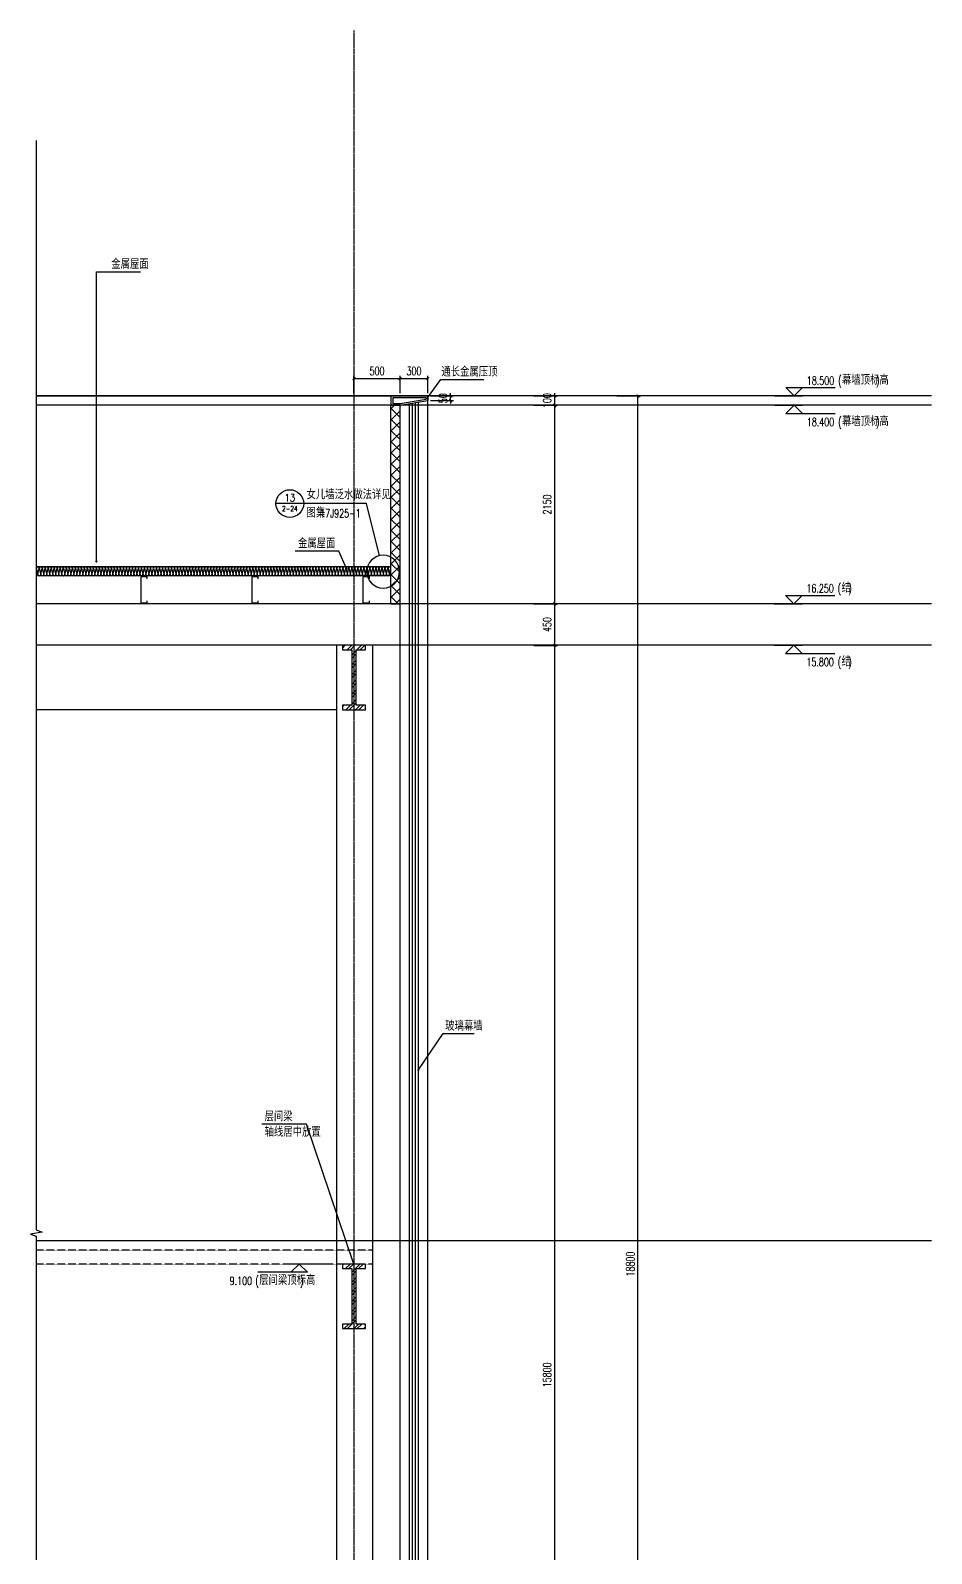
# Model space of a CAD drawing. Extents: x -1899985 to 1774885, y 556286 to 2175695.
# Drawn here: x -541387 to -531632, y 574222 to 590715 of the extents above; entities that cross this region are included whole.
import ezdxf
from ezdxf.enums import TextEntityAlignment as Align

# ---------------------------------------------------------------- set-up
doc = ezdxf.new("R2010")
doc.units = 0
doc.header["$LTSCALE"] = 10
doc.header["$MEASUREMENT"] = 0
for name, pattern in [('20剖面图$0$__DASH', [0.35, 0.25, -0.1]), ('20剖面图$0$DASH', [0.35, 0.25, -0.1]), ('20剖面图$0$DOTE', [2.42, 2, -0.2, 0.02, -0.2])]:
    doc.linetypes.add(name, pattern=pattern)
doc.layers.get('Defpoints').update_dxf_attribs({"color": 210})
for name, color, linetype in [('20剖面图$0$20立剖面图及门窗表$0$A-WINDOW', 140, 'Continuous'), ('20剖面图$0$A-AXIS-D', 1, 'Continuous'), ('20剖面图$0$A-AXIS-DOTE', 14, '20剖面图$0$DOTE'), ('20剖面图$0$A-AXIS-DP', 126, 'Continuous'), ('20剖面图$0$A-AXIS-SYMB', 3, 'Continuous'), ('20剖面图$0$A-HATCH-2', 251, 'Continuous'), ('20剖面图$0$A-LIN-V', 9, 'Continuous'), ('20剖面图$0$AS-COLN', 6, 'Continuous'), ('20剖面图$0$AS-WALL', 40, 'Continuous'), ('20剖面图$0$DIM_ELEV', 3, 'Continuous'), ('20剖面图$0$DIM_SYMB', 3, 'Continuous'), ('20剖面图$0$PUB_HATCH', 8, 'Continuous'), ('20剖面图$0$PUB_TEXT', 7, 'Continuous'), ('20剖面图$0$建-墙-填充', 8, 'Continuous'), ('20剖面图$0$建-柱-钢', 9, 'Continuous'), ('A-LIN-V', 9, 'Continuous'), ('DIM_SYMB', 3, 'Continuous'), ('PUB_TEXT', 7, 'Continuous')]:
    doc.layers.add(name, color=color, linetype=linetype)
doc.layers.add('20剖面图$0$A-加建区域', color=47, linetype='Continuous', plot=False)
doc.styles.add('20剖面图$0$_TCH_DIM', font='SIMPLEX', dxfattribs={"bigfont": 'GBCBIG'})
doc.styles.add('20剖面图$0$_TCH_DIM_T3', font='SIMPLEX', dxfattribs={"width": 0.705882, "bigfont": 'GBCBIG'})
doc.styles.add('_TCH_DIM', font='SIMPLEX', dxfattribs={"bigfont": 'GBCBIG'})
doc.dimstyles.new('20剖面图$0$_TCH_ARCH&&30', dxfattribs={"dimtxt": 89.25, "dimasz": 30, "dimexe": 30, "dimexo": 30, "dimgap": 37.875, "dimtad": 1, "dimdec": 0, "dimzin": 0, "dimdsep": 46, "dimtxsty": '20剖面图$0$_TCH_DIM_T3', "dimblk": '20剖面图$0$_ArchTick', "dimcen": 0.09, "dimclrt": 7, "dimazin": 2, "dimtfac": 1, "dimtdec": 0, "dimtix": 1, "dimtmove": 2, "dimatfit": 3, "dimfxl": 1, "dimtolj": 1, "dimtzin": 0, "dimarcsym": 0})
pattern_1 = [(45, (0, 0), (-53.0330086, 53.0330086), []), (45, (35.355, 0), (-53.0330086, 53.0330086), [])]

# ---------------------------------------------------------------- blocks, each defined once
blk = doc.blocks.new('20剖面图$0$CURVEPATTERNLIB$SYSLIB$岩棉板')
at = {"color": 0}
for p, q in [((0, -17), (12, -67)), ((12, -67), (24, -17))]:
    blk.add_line(p, q, dxfattribs=at)
for centre, start, end in [((12, -17), 0, 180), ((0, -67), 270, 0), ((24, -67), 180, 270)]:
    blk.add_arc(centre, 12, start, end, dxfattribs=at)
blk = doc.blocks.new('20剖面图$0$_ArchTick')
at = {"color": 0, "linetype": 'ByBlock', "const_width": 0.4}
blk.add_lwpolyline([(-0.5, -0.5), (0.5, 0.5)], dxfattribs=at)
blk = doc.blocks.new('*D389')
at = {"layer": '20剖面图$0$A-AXIS-D', "color": 0, "lineweight": -2, "transparency": 16777216}
for p, q in [((-535939, 584057), (-535680, 584057)), ((-535710, 568257), (-535710, 584057)), ((-535939, 568257), (-535680, 568257))]:
    blk.add_line(p, q, dxfattribs=at)
at = {"layer": 'Defpoints', "color": 0, "transparency": 16777216}
for p in [(-535969, 584057), (-535710, 584057), (-535969, 568257)]:
    blk.add_point(p, dxfattribs=at)
at = {"layer": '20剖面图$0$A-AXIS-D', "color": 0, "lineweight": -2, "transparency": 16777216, "xscale": 30, "yscale": 30, "zscale": 30}
for p, rotation in [((-535710, 584057), 90), ((-535710, 568257), 270)]:
    blk.add_blockref('20剖面图$0$_ArchTick', p, dxfattribs=dict(at, rotation=rotation))
at = {"layer": '20剖面图$0$A-AXIS-D', "color": 7, "transparency": 16777216, "insert": (-535793, 576157), "char_height": 89.2, "attachment_point": 5, "rotation": 90, "style": '20剖面图$0$_TCH_DIM_T3'}
blk.add_mtext('\\A1;15800', dxfattribs=at)
blk = doc.blocks.new('*D390')
at = {"layer": '20剖面图$0$A-AXIS-D', "color": 0, "lineweight": -2, "transparency": 16777216}
for p, q in [((-535939, 584507), (-535680, 584507)), ((-535710, 584057), (-535710, 584507)), ((-535939, 584057), (-535680, 584057))]:
    blk.add_line(p, q, dxfattribs=at)
at = {"layer": 'Defpoints', "color": 0, "transparency": 16777216}
for p in [(-535969, 584507), (-535710, 584507), (-535969, 584057)]:
    blk.add_point(p, dxfattribs=at)
at = {"layer": '20剖面图$0$A-AXIS-D', "color": 0, "lineweight": -2, "transparency": 16777216, "xscale": 30, "yscale": 30, "zscale": 30}
for p, rotation in [((-535710, 584507), 90), ((-535710, 584057), 270)]:
    blk.add_blockref('20剖面图$0$_ArchTick', p, dxfattribs=dict(at, rotation=rotation))
at = {"layer": '20剖面图$0$A-AXIS-D', "color": 7, "transparency": 16777216, "insert": (-535793, 584282), "char_height": 89.2, "attachment_point": 5, "rotation": 90, "style": '20剖面图$0$_TCH_DIM_T3'}
blk.add_mtext('\\A1;450', dxfattribs=at)
blk = doc.blocks.new('*D391')
at = {"layer": '20剖面图$0$A-AXIS-D', "color": 0, "lineweight": -2, "transparency": 16777216}
for p, q in [((-535939, 586657), (-535680, 586657)), ((-535710, 584507), (-535710, 586657)), ((-535939, 584507), (-535680, 584507))]:
    blk.add_line(p, q, dxfattribs=at)
at = {"layer": 'Defpoints', "color": 0, "transparency": 16777216}
for p in [(-535969, 586657), (-535710, 586657), (-535969, 584507)]:
    blk.add_point(p, dxfattribs=at)
at = {"layer": '20剖面图$0$A-AXIS-D', "color": 0, "lineweight": -2, "transparency": 16777216, "xscale": 30, "yscale": 30, "zscale": 30}
for p, rotation in [((-535710, 586657), 90), ((-535710, 584507), 270)]:
    blk.add_blockref('20剖面图$0$_ArchTick', p, dxfattribs=dict(at, rotation=rotation))
at = {"layer": '20剖面图$0$A-AXIS-D', "color": 7, "transparency": 16777216, "insert": (-535793, 585582), "char_height": 89.2, "attachment_point": 5, "rotation": 90, "style": '20剖面图$0$_TCH_DIM_T3'}
blk.add_mtext('\\A1;2150', dxfattribs=at)
blk = doc.blocks.new('*D392')
at = {"layer": '20剖面图$0$A-AXIS-D', "color": 0, "lineweight": -2, "transparency": 16777216}
for p, q in [((-535939, 586757), (-535680, 586757)), ((-535939, 586657), (-535680, 586657)), ((-535710, 586757), (-535710, 586787)), ((-535710, 586657), (-535710, 586757)), ((-535710, 586657), (-535710, 586627))]:
    blk.add_line(p, q, dxfattribs=at)
at = {"layer": 'Defpoints', "color": 0, "transparency": 16777216}
for p in [(-535969, 586757), (-535969, 586657), (-535710, 586757)]:
    blk.add_point(p, dxfattribs=at)
at = {"layer": '20剖面图$0$A-AXIS-D', "color": 0, "lineweight": -2, "transparency": 16777216, "xscale": 30, "yscale": 30, "zscale": 30}
for p, rotation in [((-535710, 586757), 270), ((-535710, 586657), 90)]:
    blk.add_blockref('20剖面图$0$_ArchTick', p, dxfattribs=dict(at, rotation=rotation))
at = {"layer": '20剖面图$0$A-AXIS-D', "color": 7, "transparency": 16777216, "insert": (-535793, 586707), "char_height": 89.2, "attachment_point": 5, "rotation": 90, "style": '20剖面图$0$_TCH_DIM_T3'}
blk.add_mtext('\\A1;100', dxfattribs=at)
blk = doc.blocks.new('*D393')
at = {"layer": '20剖面图$0$A-AXIS-D', "color": 0, "lineweight": -2, "transparency": 16777216}
for p, q in [((-535038, 586757), (-534780, 586757)), ((-534810, 567957), (-534810, 586757)), ((-535038, 567957), (-534780, 567957))]:
    blk.add_line(p, q, dxfattribs=at)
at = {"layer": 'Defpoints', "color": 0, "transparency": 16777216}
for p in [(-535068, 586757), (-534810, 586757), (-535068, 567957)]:
    blk.add_point(p, dxfattribs=at)
at = {"layer": '20剖面图$0$A-AXIS-D', "color": 0, "lineweight": -2, "transparency": 16777216, "xscale": 30, "yscale": 30, "zscale": 30}
for p, rotation in [((-534810, 586757), 90), ((-534810, 567957), 270)]:
    blk.add_blockref('20剖面图$0$_ArchTick', p, dxfattribs=dict(at, rotation=rotation))
at = {"layer": '20剖面图$0$A-AXIS-D', "color": 7, "transparency": 16777216, "insert": (-534892, 577357), "char_height": 89.2, "attachment_point": 5, "rotation": 90, "style": '20剖面图$0$_TCH_DIM_T3'}
blk.add_mtext('\\A1;18800', dxfattribs=at)
blk = doc.blocks.new('*D394')
at = {"layer": '20剖面图$0$A-AXIS-DP', "color": 0, "lineweight": -2, "transparency": 16777216}
for p, q in [((-537885, 586787), (-537885, 586975)), ((-537885, 586945), (-537385, 586945)), ((-537385, 586787), (-537385, 586975))]:
    blk.add_line(p, q, dxfattribs=at)
at = {"layer": 'Defpoints', "color": 0, "transparency": 16777216}
for p in [(-537385, 586945), (-537885, 586757), (-537385, 586757)]:
    blk.add_point(p, dxfattribs=at)
at = {"layer": '20剖面图$0$A-AXIS-DP', "color": 0, "lineweight": -2, "transparency": 16777216, "xscale": 30, "yscale": 30, "zscale": 30, "rotation": 180}
blk.add_blockref('20剖面图$0$_ArchTick', (-537885, 586945), dxfattribs=at)
at = {"layer": '20剖面图$0$A-AXIS-DP', "color": 0, "lineweight": -2, "transparency": 16777216, "xscale": 30, "yscale": 30, "zscale": 30}
blk.add_blockref('20剖面图$0$_ArchTick', (-537385, 586945), dxfattribs=at)
at = {"layer": '20剖面图$0$A-AXIS-DP', "color": 7, "transparency": 16777216, "insert": (-537635, 587027), "char_height": 89.2, "attachment_point": 5, "style": '20剖面图$0$_TCH_DIM_T3'}
blk.add_mtext('\\A1;500', dxfattribs=at)
blk = doc.blocks.new('*D395')
at = {"layer": '20剖面图$0$A-AXIS-DP', "color": 0, "lineweight": -2, "transparency": 16777216}
for p, q in [((-537385, 586787), (-537385, 586975)), ((-537385, 586945), (-537085, 586945)), ((-537085, 586787), (-537085, 586975))]:
    blk.add_line(p, q, dxfattribs=at)
at = {"layer": 'Defpoints', "color": 0, "transparency": 16777216}
for p in [(-537085, 586945), (-537385, 586757), (-537085, 586757)]:
    blk.add_point(p, dxfattribs=at)
at = {"layer": '20剖面图$0$A-AXIS-DP', "color": 0, "lineweight": -2, "transparency": 16777216, "xscale": 30, "yscale": 30, "zscale": 30, "rotation": 180}
blk.add_blockref('20剖面图$0$_ArchTick', (-537385, 586945), dxfattribs=at)
at = {"layer": '20剖面图$0$A-AXIS-DP', "color": 0, "lineweight": -2, "transparency": 16777216, "xscale": 30, "yscale": 30, "zscale": 30}
blk.add_blockref('20剖面图$0$_ArchTick', (-537085, 586945), dxfattribs=at)
at = {"layer": '20剖面图$0$A-AXIS-DP', "color": 7, "transparency": 16777216, "insert": (-537235, 587027), "char_height": 89.2, "attachment_point": 5, "style": '20剖面图$0$_TCH_DIM_T3'}
blk.add_mtext('\\A1;300', dxfattribs=at)
blk = doc.blocks.new('*D398')
at = {"layer": '20剖面图$0$A-AXIS-DP', "color": 0, "lineweight": -2, "transparency": 16777216}
for p, q in [((-537055, 586757), (-536808, 586757)), ((-537055, 586707), (-536808, 586707)), ((-536838, 586757), (-536838, 586787)), ((-536838, 586707), (-536838, 586757)), ((-536838, 586707), (-536838, 586677))]:
    blk.add_line(p, q, dxfattribs=at)
at = {"layer": 'Defpoints', "color": 0, "transparency": 16777216}
for p in [(-537085, 586757), (-537085, 586707), (-536838, 586757)]:
    blk.add_point(p, dxfattribs=at)
at = {"layer": '20剖面图$0$A-AXIS-DP', "color": 0, "lineweight": -2, "transparency": 16777216, "xscale": 30, "yscale": 30, "zscale": 30}
for p, rotation in [((-536838, 586757), 270), ((-536838, 586707), 90)]:
    blk.add_blockref('20剖面图$0$_ArchTick', p, dxfattribs=dict(at, rotation=rotation))
at = {"layer": '20剖面图$0$A-AXIS-DP', "color": 7, "transparency": 16777216, "insert": (-536920, 586732), "char_height": 89.2, "attachment_point": 5, "rotation": 90, "style": '20剖面图$0$_TCH_DIM_T3'}
blk.add_mtext('\\A1;50', dxfattribs=at)
blk = doc.blocks.new('20剖面图')
at = {"layer": '20剖面图$0$PUB_HATCH'}
h = blk.add_hatch(dxfattribs=at)
h.set_pattern_fill('多孔材料', color=256, scale=30, style=0)
h.set_pattern_definition([(45, (60, 0), (-60.000061, 60.000061), []), (135, (60, 0), (-60.000061, -60.000061), [])])
h.paths.add_polyline_path([(-537384.5, 584507.5), (-537384.5, 586656.9), (-537484.5, 586656.9), (-537484.5, 584507.5)])
at = {"layer": '20剖面图$0$建-墙-填充'}
h = blk.add_hatch(dxfattribs=at)
h.set_pattern_fill('金属', color=256, scale=30, style=0)
h.set_pattern_definition(pattern_1)
h.paths.add_polyline_path([(-537759.5, 584057.5), (-538009.5, 584057.5), (-538009.5, 584007.5), (-537909.5, 584007.5), (-537909.5, 583407.5), (-538009.5, 583407.5), (-538009.5, 583357.5), (-537759.5, 583357.5), (-537759.5, 583407.5), (-537859.5, 583407.5), (-537859.5, 584007.5), (-537759.5, 584007.5)])
h = blk.add_hatch(dxfattribs=at)
h.set_pattern_fill('金属', color=256, scale=30, style=0)
h.set_pattern_definition(pattern_1)
h.paths.add_polyline_path([(-538009.5, 577357.5), (-538009.5, 577307.5), (-537909.5, 577307.5), (-537909.5, 576707.5), (-538009.5, 576707.5), (-538009.5, 576657.5), (-537759.5, 576657.5), (-537759.5, 576707.5), (-537859.5, 576707.5), (-537859.5, 577307.5), (-537759.5, 577307.5), (-537759.5, 577357.5)])
at = {"layer": '20剖面图$0$20立剖面图及门窗表$0$A-WINDOW'}
for p, q in [((-537284.5, 568257.5), (-537284.5, 586674.1)), ((-537251.5, 568257.5), (-537251.5, 586679.6)), ((-537217.5, 568257.5), (-537217.5, 586685.3)), ((-537184.5, 568257.5), (-537184.5, 586690.8))]:
    blk.add_line(p, q, dxfattribs=at)
for points in [[(-537484.5, 586656.9), (-537384.5, 586657.5), (-537084.5, 586707.5), (-537084.5, 586757.5), (-537484.5, 586756.9)], [(-537464.5, 586676.9), (-537386.2, 586677.5), (-537104.5, 586724.4), (-537104.5, 586737.5), (-537464.5, 586736.9)]]:
    blk.add_lwpolyline(points, close=True, dxfattribs=at)
at = {"layer": '20剖面图$0$A-AXIS-DOTE'}
blk.add_line((-537884.5, 590715.2), (-537884.5, 564608.3), dxfattribs=at)
at = {"layer": '20剖面图$0$A-AXIS-DOTE', "linetype": '20剖面图$0$__DASH', "ltscale": 2}
for p, q in [((-531631.8, 586757.5), (-541323.9, 586757.5)), ((-537486.5, 586756.9), (-541323.9, 586757.5)), ((-531631.8, 586657.5), (-541323.9, 586657.5)), ((-531631.8, 584507.5), (-541323.9, 584507.5)), ((-531631.8, 584057.5), (-541323.9, 584057.5))]:
    blk.add_line(p, q, dxfattribs=at)
at = {"layer": '20剖面图$0$A-AXIS-SYMB'}
for p, q in [((-538429.1, 585592.3), (-538729.1, 585592.3)), ((-537747.2, 585592.3), (-538429.1, 585592.3)), ((-537609.7, 585026.7), (-537747.2, 585592.3)), ((-537187.4, 579458.8), (-536917.3, 579853.2)), ((-536917.3, 579853.2), (-536581.6, 579853.2)), ((-538398.6, 578872.6), (-538883.6, 578872.6)), ((-537884.5, 577357.5), (-538398.6, 578872.6))]:
    blk.add_line(p, q, dxfattribs=at)
blk.add_lwpolyline([(-537390.9, 584854.7, 1), (-537744.9, 584854.7, 1)], format="xyb", close=True, dxfattribs=at)
at = {"layer": '20剖面图$0$A-AXIS-SYMB', "const_width": 12}
for points in [[(-537190.8, 579453.9, 1), (-537184, 579463.8, 1)], [(-537882.6, 577351.8, 1), (-537886.4, 577363.1, 1)]]:
    blk.add_lwpolyline(points, format="xyb", close=True, dxfattribs=at)
at = {"layer": '20剖面图$0$A-AXIS-SYMB'}
blk.add_circle((-538579.1, 585592.3), 150, dxfattribs=at)
at = {"layer": '20剖面图$0$A-LIN-V'}
for p, q in [((-541323.9, 586757.5), (-537486.5, 586756.9)), ((-537486.5, 586756.9), (-537084.5, 586757.5)), ((-537084.5, 586757.5), (-537084.5, 586707.5)), ((-537084.5, 568257.5), (-537084.5, 586707.5)), ((-537384.5, 584508), (-541323.9, 584508)), ((-537384.5, 568257.5), (-537384.5, 584508)), ((-538034.5, 584057.5), (-541323.9, 584057.5)), ((-538074.5, 584057.5), (-538074.5, 568257.5)), ((-537384.5, 584057.5), (-538034.5, 584057.5)), ((-537684.5, 584057.5), (-537684.5, 568257.5)), ((-538074.5, 583357.5), (-541323.9, 583357.5))]:
    blk.add_line(p, q, dxfattribs=at)
for points in [[(-540122.2, 584777.9), (-540122.2, 584797.9), (-540192.2, 584797.9), (-540192.2, 584517.9), (-540122.2, 584517.9), (-540122.2, 584537.9)], [(-538920.1, 584777.9), (-538920.1, 584797.9), (-538990.1, 584797.9), (-538990.1, 584517.9), (-538920.1, 584517.9), (-538920.1, 584537.9)], [(-537717.9, 584777.9), (-537717.9, 584797.9), (-537787.9, 584797.9), (-537787.9, 584517.9), (-537717.9, 584517.9), (-537717.9, 584537.9)]]:
    blk.add_lwpolyline(points, dxfattribs=at)
at = {"layer": '20剖面图$0$A-加建区域', "linetype": '20剖面图$0$__DASH', "ltscale": 2}
blk.add_line((-531631.8, 577607.5), (-541323.9, 577607.5), dxfattribs=at)
at = {"layer": '20剖面图$0$A-加建区域', "linetype": '20剖面图$0$DASH'}
for points in [[(-537684.5, 577507.5), (-541323.9, 577507.5)], [(-537684.5, 577357.5), (-541323.9, 577357.5)]]:
    blk.add_lwpolyline(points, dxfattribs=at)
at = {"layer": '20剖面图$0$AS-COLN'}
for p, q in [((-537484.5, 584908), (-541323.9, 584908)), ((-537484.5, 584808), (-541323.9, 584808))]:
    blk.add_line(p, q, dxfattribs=at)
at = {"layer": '20剖面图$0$AS-WALL'}
for p, q in [((-537484.5, 584507.5), (-537484.5, 586656.9)), ((-537484.5, 586656.9), (-537384.5, 586656.9)), ((-537384.5, 584507.5), (-537384.5, 586656.9)), ((-537484.5, 584507.5), (-537384.5, 584507.5))]:
    blk.add_line(p, q, dxfattribs=at)
at = {"layer": '20剖面图$0$DIM_ELEV'}
for p, q in [((-533119.8, 586757.5), (-533209.8, 586847.5)), ((-533209.8, 586847.5), (-532673.4, 586847.5)), ((-533119.8, 586757.5), (-533029.8, 586847.5)), ((-533329.8, 586757.5), (-533029.8, 586757.5)), ((-533329.8, 586657.5), (-533029.8, 586657.5)), ((-533119.8, 586657.5), (-533209.8, 586567.5)), ((-533119.8, 586657.5), (-533029.8, 586567.5)), ((-533209.8, 586567.5), (-532673.4, 586567.5)), ((-533334, 584507.5), (-533034, 584507.5)), ((-533124, 584507.5), (-533214, 584597.5)), ((-533214, 584597.5), (-532677.6, 584597.5)), ((-533124, 584507.5), (-533034, 584597.5)), ((-533334, 584057.5), (-533034, 584057.5)), ((-533124, 584057.5), (-533214, 583967.5)), ((-533124, 584057.5), (-533034, 583967.5)), ((-533214, 583967.5), (-532677.6, 583967.5)), ((-538387.3, 577267.5), (-538923.7, 577267.5)), ((-538477.3, 577357.5), (-538567.3, 577267.5)), ((-538176.9, 577357.5), (-538567.3, 577357.5)), ((-538477.3, 577357.5), (-538387.3, 577267.5))]:
    blk.add_line(p, q, dxfattribs=at)
at = {"layer": '20剖面图$0$DIM_SYMB'}
for p, q in [((-540673.1, 584965.4), (-540673.1, 588102.8)), ((-540673.1, 588102.8), (-540197.2, 588102.8)), ((-538047, 585078.2), (-538522.8, 585078.2)), ((-537965.1, 584888.3), (-538047, 585078.2))]:
    blk.add_line(p, q, dxfattribs=at)
blk.add_lwpolyline([(-541323.9, 589521.9), (-541323.9, 577726.6), (-541260.9, 577703.7), (-541386.9, 577681.5), (-541323.9, 577659.1), (-541323.9, 565863.8)], dxfattribs=at)
at = {"layer": '20剖面图$0$DIM_SYMB', "const_width": 12}
for points in [[(-540673.1, 584959.4, 1), (-540673.1, 584971.4, 1)], [(-537962.7, 584882.8, 1), (-537967.5, 584893.8, 1)]]:
    blk.add_lwpolyline(points, format="xyb", close=True, dxfattribs=at)
at = {"layer": '20剖面图$0$建-柱-钢'}
for p, q in [((-537759.5, 584057.5), (-538009.5, 584057.5)), ((-538009.5, 584057.5), (-538009.5, 584007.5)), ((-538009.5, 584007.5), (-537909.5, 584007.5)), ((-537909.5, 584007.5), (-537909.5, 583407.5)), ((-537859.5, 583407.5), (-537859.5, 584007.5)), ((-537859.5, 584007.5), (-537759.5, 584007.5)), ((-537759.5, 584007.5), (-537759.5, 584057.5)), ((-537909.5, 583407.5), (-538009.5, 583407.5)), ((-538009.5, 583407.5), (-538009.5, 583357.5)), ((-538009.5, 583357.5), (-537759.5, 583357.5)), ((-537759.5, 583407.5), (-537859.5, 583407.5)), ((-537759.5, 583357.5), (-537759.5, 583407.5)), ((-538009.5, 577357.5), (-538009.5, 577307.5)), ((-537759.5, 577357.5), (-538009.5, 577357.5)), ((-538009.5, 577307.5), (-537909.5, 577307.5)), ((-537909.5, 577307.5), (-537909.5, 576707.5)), ((-537859.5, 576707.5), (-537859.5, 577307.5)), ((-537859.5, 577307.5), (-537759.5, 577307.5)), ((-537759.5, 577307.5), (-537759.5, 577357.5)), ((-537909.5, 576707.5), (-538009.5, 576707.5)), ((-538009.5, 576707.5), (-538009.5, 576657.5)), ((-538009.5, 576657.5), (-537759.5, 576657.5)), ((-537759.5, 576707.5), (-537859.5, 576707.5)), ((-537759.5, 576657.5), (-537759.5, 576707.5))]:
    blk.add_line(p, q, dxfattribs=at)
at = {"layer": '20剖面图$0$A-HATCH-2', "xscale": 1.355705822947016, "yscale": 1.351351351351351, "zscale": 1.351351351351351, "rotation": 5.385620642513074e-11}
for p in [(-541323.9, 584915), (-541291.3, 584915), (-541258.8, 584915), (-541226.3, 584915), (-541193.7, 584915), (-541161.2, 584915), (-541128.6, 584915), (-541096.1, 584915), (-541063.6, 584915), (-541031, 584915), (-540998.5, 584915), (-540966, 584915), (-540933.4, 584915), (-540900.9, 584915), (-540868.3, 584915), (-540835.8, 584915), (-540803.3, 584915), (-540770.7, 584915), (-540738.2, 584915), (-540705.7, 584915), (-540673.1, 584915), (-540640.6, 584915), (-540608.1, 584915), (-540575.5, 584915), (-540543, 584915), (-540510.4, 584915), (-540477.9, 584915), (-540445.4, 584915), (-540412.8, 584915), (-540380.3, 584915), (-540347.8, 584915), (-540315.2, 584915), (-540282.7, 584915), (-540250.1, 584915), (-540217.6, 584915), (-540185.1, 584915), (-540152.5, 584915), (-540120, 584915), (-540087.5, 584915), (-540054.9, 584915), (-540022.4, 584915), (-539989.9, 584915), (-539957.3, 584915), (-539924.8, 584915), (-539892.2, 584915), (-539859.7, 584915), (-539827.2, 584915), (-539794.6, 584915), (-539762.1, 584915), (-539729.6, 584915), (-539697, 584915), (-539664.5, 584915), (-539631.9, 584915), (-539599.4, 584915), (-539566.9, 584915), (-539534.3, 584915), (-539501.8, 584915), (-539469.3, 584915), (-539436.7, 584915), (-539404.2, 584915), (-539371.6, 584915), (-539339.1, 584915), (-539306.6, 584915), (-539274, 584915), (-539241.5, 584915), (-539209, 584915), (-539176.4, 584915), (-539143.9, 584915), (-539111.4, 584915), (-539078.8, 584915), (-539046.3, 584915), (-539013.7, 584915), (-538981.2, 584915), (-538948.7, 584915), (-538916.1, 584915), (-538883.6, 584915), (-538851.1, 584915), (-538818.5, 584915), (-538786, 584915), (-538753.4, 584915), (-538720.9, 584915), (-538688.4, 584915), (-538655.8, 584915), (-538623.3, 584915), (-538590.8, 584915), (-538558.2, 584915), (-538525.7, 584915), (-538493.2, 584915), (-538460.6, 584915), (-538428.1, 584915), (-538395.5, 584915), (-538363, 584915), (-538330.5, 584915), (-538297.9, 584915), (-538265.4, 584915), (-538232.9, 584915), (-538200.3, 584915), (-538167.8, 584915), (-538135.2, 584915), (-538102.7, 584915), (-538070.2, 584915), (-538037.6, 584915), (-538005.1, 584915), (-537972.6, 584915), (-537940, 584915), (-537907.5, 584915), (-537874.9, 584915), (-537842.4, 584915), (-537809.9, 584915), (-537777.3, 584915), (-537744.8, 584915), (-537712.3, 584915), (-537679.7, 584915), (-537647.2, 584915), (-537614.7, 584915), (-537582.1, 584915), (-537549.6, 584915), (-537517, 584915)]:
    blk.add_blockref('20剖面图$0$CURVEPATTERNLIB$SYSLIB$岩棉板', p, dxfattribs=at)
at = {"layer": '20剖面图$0$PUB_TEXT', "style": '20剖面图$0$_TCH_DIM'}
for s, height, p in [('金属屋面', 101.28, (-540512.4, 588134.3)), ('幕墙顶标高', 101.28, (-532601.4, 586879)), ('幕墙顶标高', 101.28, (-532601.4, 586431)), ('女儿墙泛水做法详见', 101.28, (-538397.6, 585638.5)), ('图集', 101.28, (-538397.6, 585441.5)), ('金属屋面', 101.28, (-538491.3, 585109.7)), ('结', 101.3, (-532605.6, 584629)), ('结', 101.3, (-532605.6, 583831)), ('玻璃幕墙', 101.28, (-536896.8, 579884.7)), ('层间梁', 101.28, (-538852.1, 578904.1)), ('轴线居中放置', 101.28, (-538852.1, 578736.1)), ('层间梁顶标高', 101.28, (-538910, 577131))]:
    blk.add_text(s, height=height, dxfattribs=at).set_placement(p)
at = {"layer": '20剖面图$0$PUB_TEXT', "style": '20剖面图$0$_TCH_DIM', "width": 0.705882}
for s, height, p in [('(', 89.2, (-532643.4, 586879)), (')', 89.2, (-532232.8, 586879)), ('18.500', 89.25, (-532982.4, 586879)), ('18.400', 89.25, (-532982.4, 586431)), ('(', 89.2, (-532643.4, 586431)), (')', 89.2, (-532232.8, 586431)), ('17J925-1', 89.25, (-538250.1, 585441.5)), ('16.250', 89.25, (-532986.6, 584629)), ('(', 89.2, (-532647.6, 584629)), (')', 89.2, (-532531.9, 584629)), ('15.800', 89.25, (-532986.6, 583831)), ('(', 89.2, (-532647.6, 583831)), (')', 89.2, (-532531.9, 583831)), ('9.100', 89.25, (-539231, 577131)), ('(', 89.2, (-538952, 577131)), (')', 89.2, (-538467.6, 577131))]:
    blk.add_text(s, height=height, dxfattribs=at).set_placement(p)
at = {"layer": '20剖面图$0$PUB_TEXT', "style": '20剖面图$0$_TCH_DIM'}
for s, height, width, p, p2 in [('13', 79.49, 1.241002, (-538637.2, 585615.9), (-538521, 585615.9)), ('2-24', 56.95, 1.081137, (-538663.4, 585508.5), (-538494.8, 585508.5))]:
    blk.add_text(s, height=height, dxfattribs=dict(at, width=width)).set_placement(p, p2, align=Align.FIT)
at = {"layer": '20剖面图$0$A-AXIS-D'}
for p1, p2, picture, middle in [((-535968.7, 586657.5), (-535968.7, 586757.5), '*D392', (-535792.9, 586707.5)), ((-535968.7, 584507.5), (-535968.7, 586657.5), '*D391', (-535792.9, 585582.5)), ((-535068, 567957.5), (-535068, 586757.5), '*D393', (-534892.2, 577357.5)), ((-535968.7, 584057.5), (-535968.7, 584507.5), '*D390', (-535792.9, 584282.5)), ((-535968.7, 568257.5), (-535968.7, 584057.5), '*D389', (-535792.9, 576157.5))]:
    dim = blk.add_aligned_dim(p1=p1, p2=p2, distance=-258.3, dimstyle='20剖面图$0$_TCH_ARCH&&30', dxfattribs=at)
    dim.commit()
    dim.dimension.update_dxf_attribs({"geometry": picture, "text_midpoint": middle})
at = {"layer": '20剖面图$0$A-AXIS-DP'}
for p1, p2, distance, picture, middle in [((-537884.5, 586757.5), (-537384.5, 586757.5), 187.2, '*D394', (-537634.5, 587027.2)), ((-537384.5, 586757.5), (-537084.5, 586757.5), 187.2, '*D395', (-537234.5, 587027.2)), ((-537084.5, 586707.5), (-537084.5, 586757.5), -246.6, '*D398', (-536920.4, 586732.5))]:
    dim = blk.add_aligned_dim(p1=p1, p2=p2, distance=distance, dimstyle='20剖面图$0$_TCH_ARCH&&30', dxfattribs=at)
    dim.commit()
    dim.dimension.update_dxf_attribs({"geometry": picture, "text_midpoint": middle})

msp = doc.modelspace()

# ---------------------------------------------------------------- block references
at = {"layer": 'A-LIN-V'}
msp.add_blockref('20剖面图', (0, 0), dxfattribs=at)

# ---------------------------------------------------------------- next in the draw order: linework, layer by layer
at = {"layer": 'DIM_SYMB'}
for p, q in [((-537094.4, 586725), (-536945.3, 586936.1)), ((-536945.3, 586936.1), (-536479.7, 586936.1))]:
    msp.add_line(p, q, dxfattribs=at)

# ---------------------------------------------------------------- next in the draw order: texts
at = {"layer": 'PUB_TEXT', "style": '_TCH_DIM'}
msp.add_text('通长金属压顶', height=101.28, dxfattribs=at).set_placement((-536939, 586967.6))

doc.saveas('drawing.dxf')
